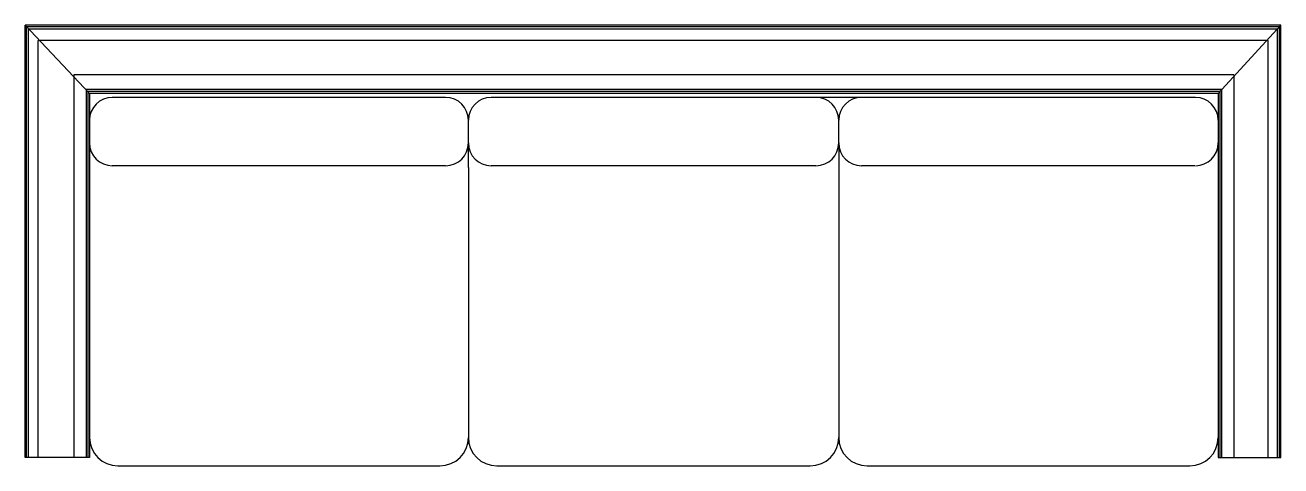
# Model space of a CAD drawing. Extents: x 154.07 to 156.28, y 100.44 to 101.21.
import ezdxf

# ---------------------------------------------------------------- set-up
doc = ezdxf.new("R2010")
doc.units = 0
doc.header["$LTSCALE"] = 0.5
doc.layers.get('0').update_dxf_attribs({"linetype": 'CONTINUOUS'})

msp = doc.modelspace()

# ---------------------------------------------------------------- linework, layer by layer
at = {"color": 0}
for p, q in [((156.2752, 101.2134), (154.0712, 101.2134)), ((154.1842, 101.0934), (154.0712, 101.2134)), ((154.0712, 100.4534), (154.0712, 101.2134)), ((156.2727, 101.2104), (154.0738, 101.2104)), ((154.0738, 100.4534), (154.0738, 101.2104)), ((156.269, 101.206), (154.0774, 101.206)), ((154.0774, 100.4534), (154.0774, 101.206)), ((156.1652, 101.0934), (156.2752, 101.2134)), ((156.269, 100.4534), (156.269, 101.206)), ((156.2727, 100.4534), (156.2727, 101.2104)), ((156.2752, 100.4534), (156.2752, 101.2134)), ((156.2526, 101.1863), (154.0939, 101.1863)), ((154.0939, 100.4534), (154.0939, 101.1863)), ((156.2526, 100.4534), (156.2526, 101.1863)), ((156.1926, 101.1262), (154.1569, 101.1262)), ((154.1569, 101.1262), (154.1569, 100.4534)), ((156.1926, 101.1262), (156.1926, 100.4534)), ((156.171, 101.1003), (154.1785, 101.1003)), ((154.1785, 101.1003), (154.1785, 100.4534)), ((156.1678, 101.0966), (154.1816, 101.0966)), ((154.1816, 101.0966), (154.1816, 100.4534)), ((156.1678, 101.0966), (156.1678, 100.4534)), ((156.171, 101.1003), (156.171, 100.4534)), ((156.1652, 101.0934), (154.1842, 101.0934)), ((154.1842, 101.0934), (154.1842, 100.4534)), ((154.8092, 101.0863), (154.2242, 101.0863)), ((156.1252, 101.0863), (154.8892, 101.0863)), ((156.1652, 101.0934), (156.1652, 100.4534)), ((154.8492, 101.0063), (154.8492, 101.0463)), ((155.4992, 101.0063), (155.4992, 101.0463)), ((154.8492, 100.9634), (154.8492, 101.0063)), ((155.4992, 101.0063), (155.4992, 100.4889)), ((154.8092, 100.9663), (154.2242, 100.9663)), ((154.8492, 100.9634), (154.8492, 100.4889)), ((155.4592, 100.9663), (154.8892, 100.9663)), ((156.1242, 100.9663), (155.5392, 100.9663)), ((154.1842, 100.4534), (154.0712, 100.4534)), ((154.2342, 100.4389), (154.7992, 100.4389)), ((154.8992, 100.4389), (155.4492, 100.4389)), ((155.5492, 100.4389), (156.1152, 100.4389)), ((156.1652, 100.4534), (156.2752, 100.4534))]:
    msp.add_line(p, q, dxfattribs=at)
for centre, radius, start, end in [((154.2242, 101.0463), 0.04, 90, 180), ((154.8092, 101.0463), 0.04, 0, 90), ((154.8892, 101.0463), 0.04, 90, 180), ((155.4592, 101.0463), 0.04, 0, 90), ((155.5392, 101.0463), 0.04, 90, 180), ((156.1252, 101.0463), 0.04, 0, 90), ((154.2242, 101.0063), 0.04, 180, 270), ((154.8092, 101.0063), 0.04, 270, 360), ((154.8892, 101.0063), 0.04, 180, 270), ((155.4592, 101.0063), 0.04, 270, 360), ((155.5392, 101.0063), 0.04, 180, 270), ((156.1252, 101.0063), 0.04, 270, 360), ((154.2342, 100.4889), 0.05, 180, 270), ((154.7992, 100.4889), 0.05, 270, 0), ((154.8992, 100.4889), 0.05, 180, 270), ((155.4492, 100.4889), 0.05, 270, 0), ((155.5492, 100.4889), 0.05, 180, 270), ((156.1152, 100.4889), 0.05, 270, 0)]:
    msp.add_arc(centre, radius, start, end, dxfattribs=at)

doc.saveas('drawing.dxf')
